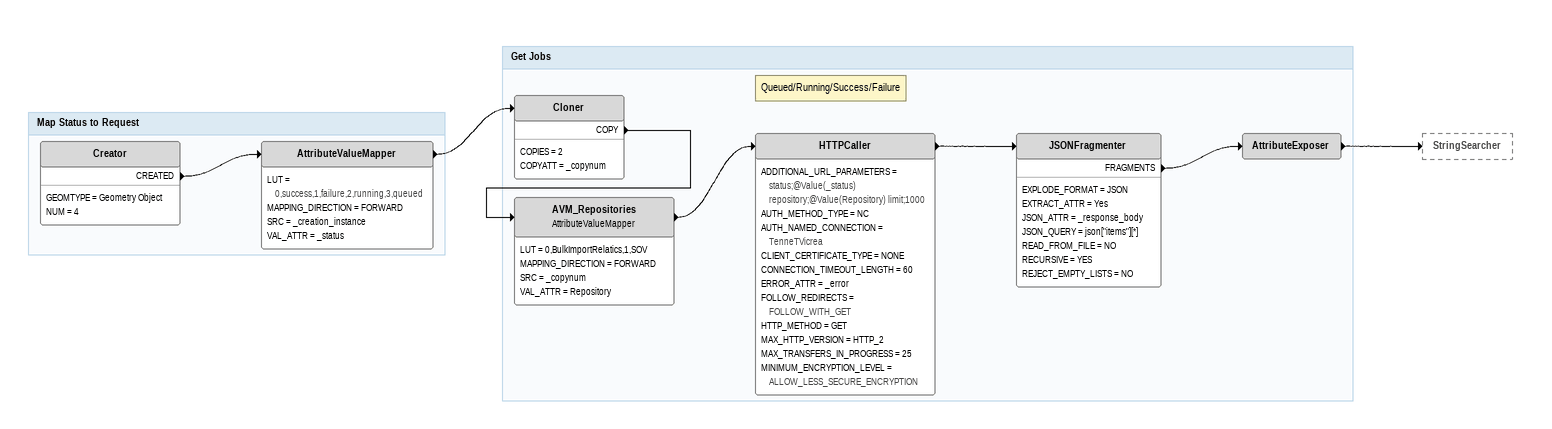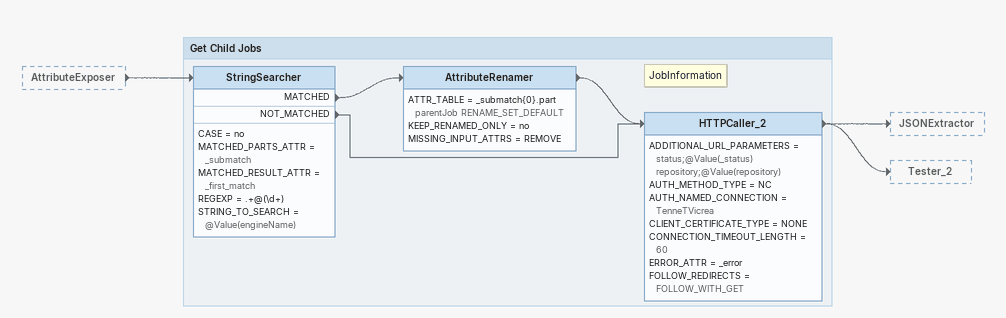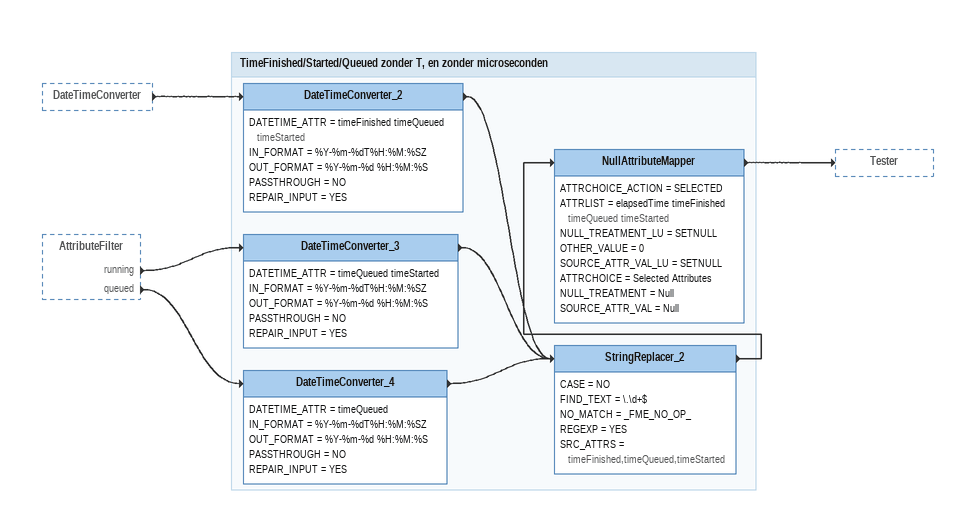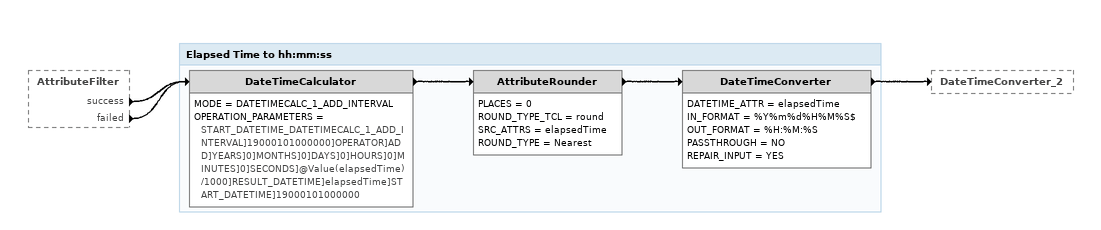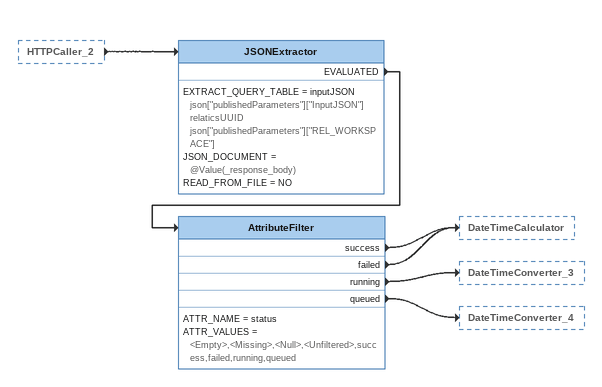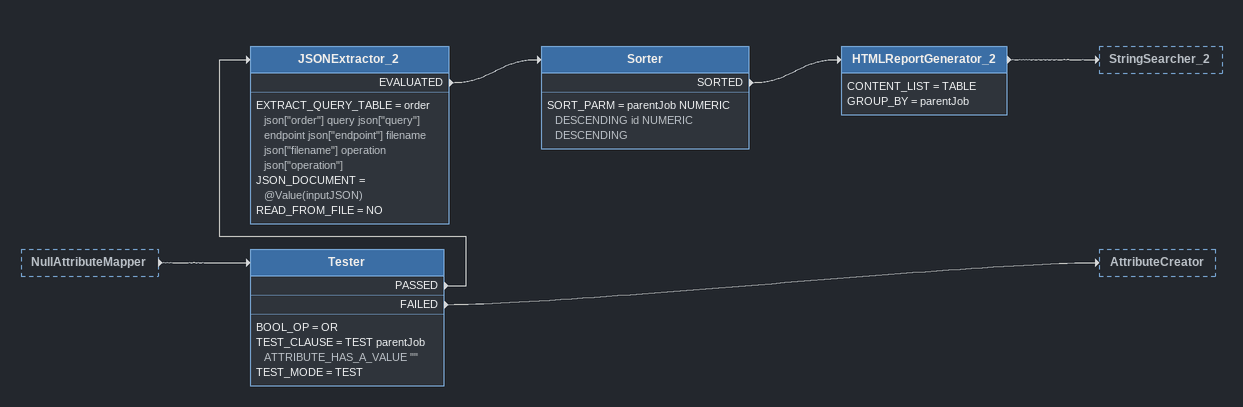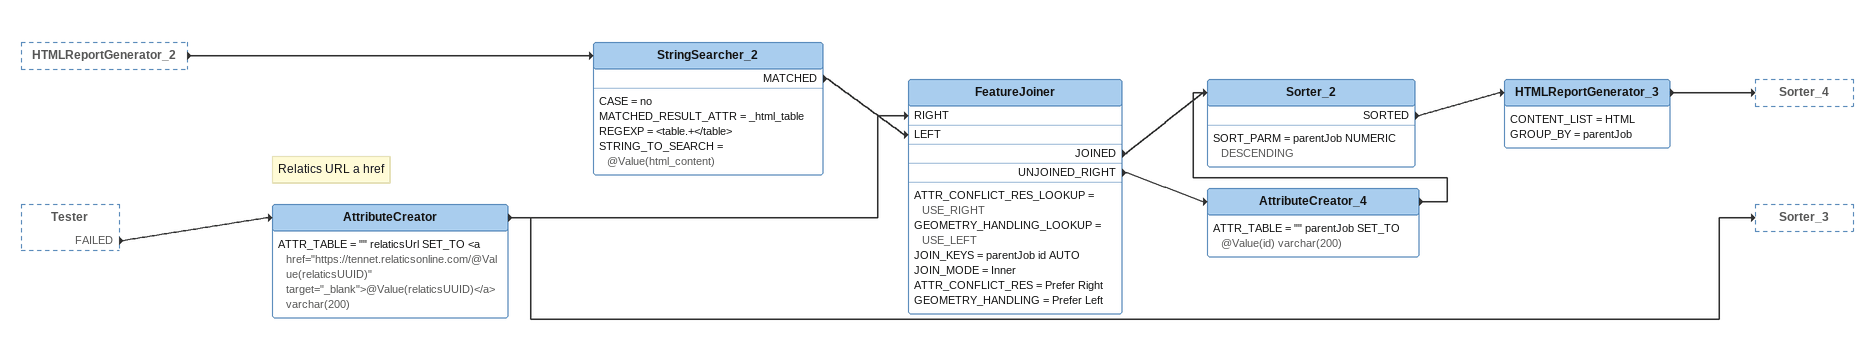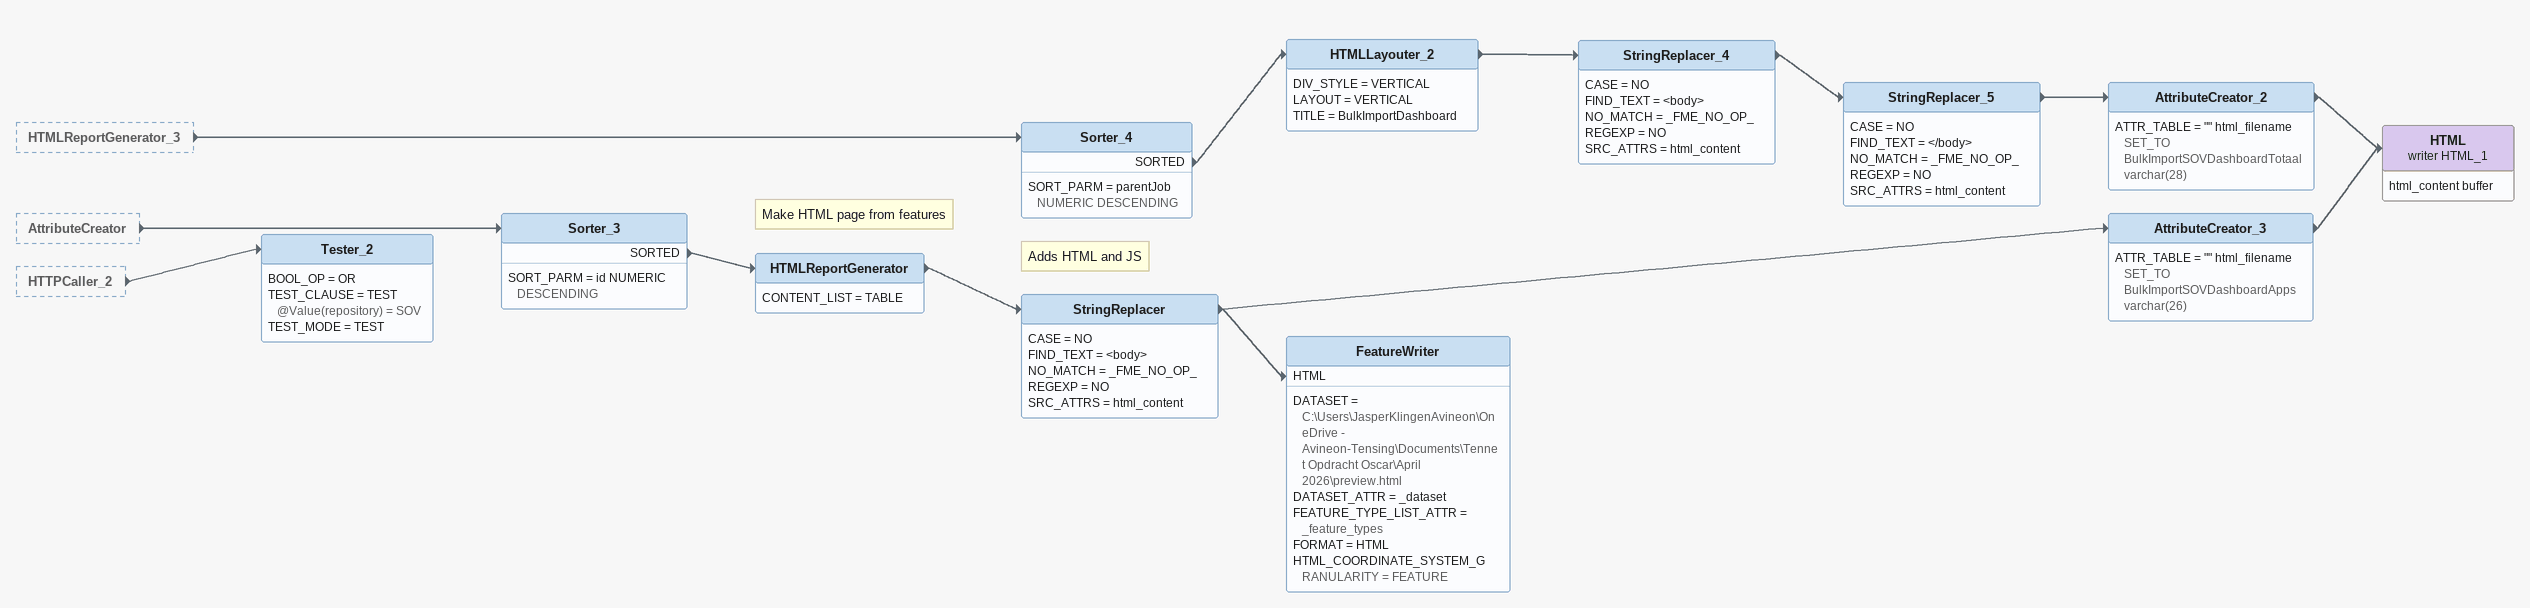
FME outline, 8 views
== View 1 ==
Bookmark: Map Status to Request
Creator
    GEOMTYPE = Geometry Object
    NUM = 4
    CREATED -> AttributeValueMapper
AttributeValueMapper
    LUT = 0,success,1,failure,2,running,3,queued
    MAPPING_DIRECTION = FORWARD
    SRC = _creation_instance
    VAL_ATTR = _status
    -> Cloner

Bookmark: Get Jobs
Cloner
    COPIES = 2
    COPYATT = _copynum
    COPY -> AVM_Repositories
AVM_Repositories: AttributeValueMapper
    LUT = 0,BulkImportRelatics,1,SOV
    MAPPING_DIRECTION = FORWARD
    SRC = _copynum
    VAL_ATTR = Repository
    -> HTTPCaller
Note: Queued/Running/Success/Failure
HTTPCaller
    ADDITIONAL_URL_PARAMETERS = status;@Value(_status) repository;@Value(Repository) limit;1000
    AUTH_METHOD_TYPE = NC
    AUTH_NAMED_CONNECTION = TenneTVicrea
    CLIENT_CERTIFICATE_TYPE = NONE
    CONNECTION_TIMEOUT_LENGTH = 60
    ERROR_ATTR = _error
    FOLLOW_REDIRECTS = FOLLOW_WITH_GET
    HTTP_METHOD = GET
    MAX_HTTP_VERSION = HTTP_2
    MAX_TRANSFERS_IN_PROGRESS = 25
    MINIMUM_ENCRYPTION_LEVEL = ALLOW_LESS_SECURE_ENCRYPTION
    -> JSONFragmenter
JSONFragmenter
    EXPLODE_FORMAT = JSON
    EXTRACT_ATTR = Yes
    JSON_ATTR = _response_body
    JSON_QUERY = json["items"][*]
    READ_FROM_FILE = NO
    RECURSIVE = YES
    REJECT_EMPTY_LISTS = NO
    FRAGMENTS -> AttributeExposer
AttributeExposer
    -> StringSearcher

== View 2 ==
AttributeExposer [outside]
    -> StringSearcher

Bookmark: Get Child Jobs
StringSearcher
    CASE = no
    MATCHED_PARTS_ATTR = _submatch
    MATCHED_RESULT_ATTR = _first_match
    REGEXP = .+@(\d+)
    STRING_TO_SEARCH = @Value(engineName)
    MATCHED -> AttributeRenamer
    NOT_MATCHED -> HTTPCaller_2
AttributeRenamer
    ATTR_TABLE = _submatch{0}.part parentJob RENAME_SET_DEFAULT
    KEEP_RENAMED_ONLY = no
    MISSING_INPUT_ATTRS = REMOVE
    -> HTTPCaller_2
Note: JobInformation
HTTPCaller_2
    ADDITIONAL_URL_PARAMETERS = status;@Value(_status) repository;@Value(repository)
    AUTH_METHOD_TYPE = NC
    AUTH_NAMED_CONNECTION = TenneTVicrea
    CLIENT_CERTIFICATE_TYPE = NONE
    CONNECTION_TIMEOUT_LENGTH = 60
    ERROR_ATTR = _error
    FOLLOW_REDIRECTS = FOLLOW_WITH_GET
    -> JSONExtractor
    -> Tester_2

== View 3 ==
DateTimeConverter [outside]
    -> DateTimeConverter_2
AttributeFilter [outside]
    running -> DateTimeConverter_3
    queued -> DateTimeConverter_4

Bookmark: TimeFinished/Started/Queued zonder T, en zonder microseconden
DateTimeConverter_2
    DATETIME_ATTR = timeFinished timeQueued timeStarted
    IN_FORMAT = %Y-%m-%dT%H:%M:%SZ
    OUT_FORMAT = %Y-%m-%d %H:%M:%S
    PASSTHROUGH = NO
    REPAIR_INPUT = YES
    -> StringReplacer_2
DateTimeConverter_3
    DATETIME_ATTR = timeQueued timeStarted
    IN_FORMAT = %Y-%m-%dT%H:%M:%SZ
    OUT_FORMAT = %Y-%m-%d %H:%M:%S
    PASSTHROUGH = NO
    REPAIR_INPUT = YES
    -> StringReplacer_2
DateTimeConverter_4
    DATETIME_ATTR = timeQueued
    IN_FORMAT = %Y-%m-%dT%H:%M:%SZ
    OUT_FORMAT = %Y-%m-%d %H:%M:%S
    PASSTHROUGH = NO
    REPAIR_INPUT = YES
    -> StringReplacer_2
StringReplacer_2
    CASE = NO
    FIND_TEXT = \.\d+$
    NO_MATCH = _FME_NO_OP_
    REGEXP = YES
    SRC_ATTRS = timeFinished,timeQueued,timeStarted
    -> NullAttributeMapper
NullAttributeMapper
    ATTRCHOICE_ACTION = SELECTED
    ATTRLIST = elapsedTime timeFinished timeQueued timeStarted
    NULL_TREATMENT_LU = SETNULL
    OTHER_VALUE = 0
    SOURCE_ATTR_VAL_LU = SETNULL
    ATTRCHOICE = Selected Attributes
    NULL_TREATMENT = Null
    SOURCE_ATTR_VAL = Null
    -> Tester

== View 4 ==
AttributeFilter [outside]
    success -> DateTimeCalculator
    failed -> DateTimeCalculator

Bookmark: Elapsed Time to hh:mm:ss
DateTimeCalculator
    MODE = DATETIMECALC_1_ADD_INTERVAL
    OPERATION_PARAMETERS = START_DATETIME_DATETIMECALC_1_ADD_INTERVAL]19000101000000]OPERATOR]ADD]YEARS]0]MONTHS]0]DAYS]0]HOURS]0]MINUTES]0]SECONDS]@Value(elapsedTime)/1000]RESULT_DATETIME]elapsedTime]START_DATETIME]19000101000000
    -> AttributeRounder
AttributeRounder
    PLACES = 0
    ROUND_TYPE_TCL = round
    SRC_ATTRS = elapsedTime
    ROUND_TYPE = Nearest
    -> DateTimeConverter
DateTimeConverter
    DATETIME_ATTR = elapsedTime
    IN_FORMAT = %Y%m%d%H%M%S$
    OUT_FORMAT = %H:%M:%S
    PASSTHROUGH = NO
    REPAIR_INPUT = YES
    -> DateTimeConverter_2

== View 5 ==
HTTPCaller_2 [outside]
    -> JSONExtractor
JSONExtractor
    EXTRACT_QUERY_TABLE = inputJSON json["publishedParameters"]["InputJSON"] relaticsUUID json["publishedParameters"]["REL_WORKSPACE"]
    JSON_DOCUMENT = @Value(_response_body)
    READ_FROM_FILE = NO
    EVALUATED -> AttributeFilter
AttributeFilter
    ATTR_NAME = status
    ATTR_VALUES = <Empty>,<Missing>,<Null>,<Unfiltered>,success,failed,running,queued
    success -> DateTimeCalculator
    failed -> DateTimeCalculator
    running -> DateTimeConverter_3
    queued -> DateTimeConverter_4

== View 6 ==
NullAttributeMapper [outside]
    -> Tester
Tester
    BOOL_OP = OR
    TEST_CLAUSE = TEST parentJob ATTRIBUTE_HAS_A_VALUE ""
    TEST_MODE = TEST
    PASSED -> JSONExtractor_2
    FAILED -> AttributeCreator
JSONExtractor_2
    EXTRACT_QUERY_TABLE = order json["order"] query json["query"] endpoint json["endpoint"] filename json["filename"] operation json["operation"]
    JSON_DOCUMENT = @Value(inputJSON)
    READ_FROM_FILE = NO
    EVALUATED -> Sorter
Sorter
    SORT_PARM = parentJob NUMERIC DESCENDING id NUMERIC DESCENDING
    SORTED -> HTMLReportGenerator_2
HTMLReportGenerator_2
    CONTENT_LIST = TABLE
    GROUP_BY = parentJob
    -> StringSearcher_2

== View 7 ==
HTMLReportGenerator_2 [outside]
    -> StringSearcher_2
Tester [outside]
    FAILED -> AttributeCreator
StringSearcher_2
    CASE = no
    MATCHED_RESULT_ATTR = _html_table
    REGEXP = <table.+</table>
    STRING_TO_SEARCH = @Value(html_content)
    MATCHED -> FeatureJoiner [LEFT]
Note: Relatics URL a href
AttributeCreator
    ATTR_TABLE = "" relaticsUrl SET_TO <a href="https://tennet.relaticsonline.com/@Value(relaticsUUID)" target="_blank">@Value(relaticsUUID)</a> varchar(200)
    -> FeatureJoiner [RIGHT]
    -> Sorter_3
FeatureJoiner
    ATTR_CONFLICT_RES_LOOKUP = USE_RIGHT
    GEOMETRY_HANDLING_LOOKUP = USE_LEFT
    JOIN_KEYS = parentJob id AUTO
    JOIN_MODE = Inner
    ATTR_CONFLICT_RES = Prefer Right
    GEOMETRY_HANDLING = Prefer Left
    JOINED -> Sorter_2
    UNJOINED_RIGHT -> AttributeCreator_4
AttributeCreator_4
    ATTR_TABLE = "" parentJob SET_TO @Value(id) varchar(200)
    -> Sorter_2
Sorter_2
    SORT_PARM = parentJob NUMERIC DESCENDING
    SORTED -> HTMLReportGenerator_3
HTMLReportGenerator_3
    CONTENT_LIST = HTML
    GROUP_BY = parentJob
    -> Sorter_4

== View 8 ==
HTMLReportGenerator_3 [outside]
    -> Sorter_4
AttributeCreator [outside]
    -> Sorter_3
HTTPCaller_2 [outside]
    -> Tester_2
Sorter_4
    SORT_PARM = parentJob NUMERIC DESCENDING
    SORTED -> HTMLLayouter_2
HTMLLayouter_2
    DIV_STYLE = VERTICAL
    LAYOUT = VERTICAL
    TITLE = BulkImportDashboard
    -> StringReplacer_4
StringReplacer_4
    CASE = NO
    FIND_TEXT = <body>
    NO_MATCH = _FME_NO_OP_
    REGEXP = NO
    SRC_ATTRS = html_content
    -> StringReplacer_5
StringReplacer_5
    CASE = NO
    FIND_TEXT = </body>
    NO_MATCH = _FME_NO_OP_
    REGEXP = NO
    SRC_ATTRS = html_content
    -> AttributeCreator_2
AttributeCreator_2
    ATTR_TABLE = "" html_filename SET_TO BulkImportSOVDashboardTotaal varchar(28)
    -> HTML (writer HTML_1)
Sorter_3
    SORT_PARM = id NUMERIC DESCENDING
    SORTED -> HTMLReportGenerator
Note: Make HTML page from features
HTMLReportGenerator
    CONTENT_LIST = TABLE
    -> StringReplacer
Note: Adds HTML and JS
StringReplacer
    CASE = NO
    FIND_TEXT = <body>
    NO_MATCH = _FME_NO_OP_
    REGEXP = NO
    SRC_ATTRS = html_content
    -> AttributeCreator_3
    -> FeatureWriter [HTML]
AttributeCreator_3
    ATTR_TABLE = "" html_filename SET_TO BulkImportSOVDashboardApps varchar(26)
    -> HTML (writer HTML_1)
HTML (writer HTML_1)
    attributes: html_content buffer
FeatureWriter
    DATASET = C:\Users\JasperKlingenAvineon\OneDrive - Avineon-Tensing\Documents\Tennet Opdracht Oscar\April 2026\preview.html
    DATASET_ATTR = _dataset
    FEATURE_TYPE_LIST_ATTR = _feature_types
    FORMAT = HTML
    HTML_COORDINATE_SYSTEM_GRANULARITY = FEATURE
Tester_2
    BOOL_OP = OR
    TEST_CLAUSE = TEST @Value(repository) = SOV
    TEST_MODE = TEST
